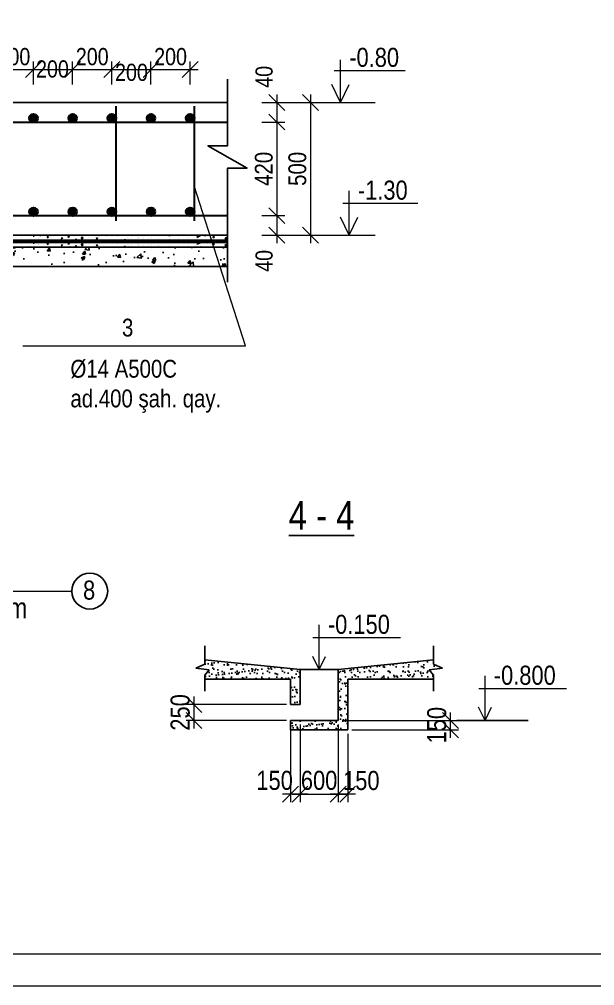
# Model space of a CAD drawing. Header units: millimetres. Extents: x -23631 to 2610815, y 484233 to 2921318.
# Drawn here: x 1748192 to 1757241, y 1417555 to 1432738 of the extents above; entities that cross this region are included whole.
import ezdxf

# ---------------------------------------------------------------- set-up
doc = ezdxf.new("R2010")
doc.units = ezdxf.units.MM
for name, color, linetype, lineweight in [('Cop', 40, 'Continuous', 15), ('Olcu', 252, 'Continuous', 18), ('Rama', 75, 'Continuous', 25), ('rigel A1 x', 5, 'Continuous', 30), ('rigel A2', 5, 'Continuous', 40), ('перегородка', 130, 'Continuous', 20)]:
    doc.layers.add(name, color=color, linetype=linetype, lineweight=lineweight)
doc.layers.add('text', color=7, linetype='Continuous')
doc.layers.add('text 1', color=7, linetype='Continuous')
doc.styles.add('style1', font='arial.ttf')
doc.styles.add('style6', font='ARIALN.TTF', dxfattribs={"height": 300})
doc.dimstyles.new('DIM_100', dxfattribs={"dimscale": 100, "dimtxt": 2.5, "dimasz": 2.5, "dimexe": 1.25, "dimexo": 0.625, "dimtad": 1, "dimdec": 0, "dimtxsty": 'style1', "dimblk": 'OBLIQUE', "dimcen": 2.5, "dimdle": 1.25, "dimclrd": 251, "dimclre": 251, "dimaunit": 1, "dimadec": 3, "dimazin": 0, "dimtfac": 1, "dimtdec": 0, "dimtmove": 1, "dimatfit": 3, "dimfxl": 1.25, "dimlwd": 5, "dimlwe": 5, "dimarcsym": 0})

# ---------------------------------------------------------------- blocks, each defined once
blk = doc.blocks.new('_Oblique')
at = {"color": 0, "linetype": 'ByBlock', "lineweight": -2}
blk.add_line((-0.5, -0.5), (0.5, 0.5), dxfattribs=at)
blk = doc.blocks.new('*D17')
at = {"color": 251, "lineweight": 5, "transparency": 16777216}
for p, q in [((1747799, 1431715), (1747799, 1432074)), ((1748415, 1431715), (1748415, 1432074))]:
    blk.add_line(p, q, dxfattribs=at)
at = {"color": 251, "linetype": 'ByBlock', "lineweight": 5, "transparency": 16777216}
blk.add_line((1747674, 1431949), (1748540, 1431949), dxfattribs=at)
at = {"layer": 'Defpoints', "color": 0, "transparency": 16777216}
for p in [(1748415, 1431949), (1747799, 1431652), (1748415, 1431652)]:
    blk.add_point(p, dxfattribs=at)
at = {"color": 251, "lineweight": 5, "transparency": 16777216, "xscale": 250, "yscale": 250, "zscale": 250, "rotation": 180}
blk.add_blockref('_Oblique', (1747799, 1431949), dxfattribs=at)
at = {"color": 251, "lineweight": 5, "transparency": 16777216, "xscale": 250, "yscale": 250, "zscale": 250}
blk.add_blockref('_Oblique', (1748415, 1431949), dxfattribs=at)
at = {"color": 0, "transparency": 16777216, "insert": (1748107, 1432150), "char_height": 300, "attachment_point": 5, "style": 'style6'}
blk.add_mtext('{\\H0.9x;200}', dxfattribs=at)
blk = doc.blocks.new('*D18')
at = {"color": 251, "lineweight": 5, "transparency": 16777216}
for p, q in [((1748415, 1431715), (1748415, 1432074)), ((1749031, 1431715), (1749031, 1432074))]:
    blk.add_line(p, q, dxfattribs=at)
at = {"color": 251, "linetype": 'ByBlock', "lineweight": 5, "transparency": 16777216}
blk.add_line((1748290, 1431949), (1749156, 1431949), dxfattribs=at)
at = {"layer": 'Defpoints', "color": 0, "transparency": 16777216}
for p in [(1749031, 1431949), (1748415, 1431652), (1749031, 1431652)]:
    blk.add_point(p, dxfattribs=at)
at = {"color": 251, "lineweight": 5, "transparency": 16777216, "xscale": 250, "yscale": 250, "zscale": 250, "rotation": 180}
blk.add_blockref('_Oblique', (1748415, 1431949), dxfattribs=at)
at = {"color": 251, "lineweight": 5, "transparency": 16777216, "xscale": 250, "yscale": 250, "zscale": 250}
blk.add_blockref('_Oblique', (1749031, 1431949), dxfattribs=at)
at = {"color": 0, "transparency": 16777216, "insert": (1748713, 1431956), "char_height": 300, "attachment_point": 5, "style": 'style6'}
blk.add_mtext('{\\H0.9x;200}', dxfattribs=at)
blk = doc.blocks.new('*D19')
at = {"color": 251, "lineweight": 5, "transparency": 16777216}
for p, q in [((1749031, 1431715), (1749031, 1432074)), ((1749647, 1431715), (1749647, 1432074))]:
    blk.add_line(p, q, dxfattribs=at)
at = {"color": 251, "linetype": 'ByBlock', "lineweight": 5, "transparency": 16777216}
blk.add_line((1748906, 1431949), (1749772, 1431949), dxfattribs=at)
at = {"layer": 'Defpoints', "color": 0, "transparency": 16777216}
for p in [(1749647, 1431949), (1749031, 1431652), (1749647, 1431652)]:
    blk.add_point(p, dxfattribs=at)
at = {"color": 251, "lineweight": 5, "transparency": 16777216, "xscale": 250, "yscale": 250, "zscale": 250, "rotation": 180}
blk.add_blockref('_Oblique', (1749031, 1431949), dxfattribs=at)
at = {"color": 251, "lineweight": 5, "transparency": 16777216, "xscale": 250, "yscale": 250, "zscale": 250}
blk.add_blockref('_Oblique', (1749647, 1431949), dxfattribs=at)
at = {"color": 0, "transparency": 16777216, "insert": (1749339, 1432150), "char_height": 300, "attachment_point": 5, "style": 'style6'}
blk.add_mtext('{\\H0.9x;200}', dxfattribs=at)
blk = doc.blocks.new('*D20')
at = {"color": 251, "lineweight": 5, "transparency": 16777216}
for p, q in [((1749647, 1431715), (1749647, 1432074)), ((1750263, 1431715), (1750263, 1432074))]:
    blk.add_line(p, q, dxfattribs=at)
at = {"color": 251, "linetype": 'ByBlock', "lineweight": 5, "transparency": 16777216}
blk.add_line((1749522, 1431949), (1750388, 1431949), dxfattribs=at)
at = {"layer": 'Defpoints', "color": 0, "transparency": 16777216}
for p in [(1750263, 1431949), (1749647, 1431652), (1750263, 1431652)]:
    blk.add_point(p, dxfattribs=at)
at = {"color": 251, "lineweight": 5, "transparency": 16777216, "xscale": 250, "yscale": 250, "zscale": 250, "rotation": 180}
blk.add_blockref('_Oblique', (1749647, 1431949), dxfattribs=at)
at = {"color": 251, "lineweight": 5, "transparency": 16777216, "xscale": 250, "yscale": 250, "zscale": 250}
blk.add_blockref('_Oblique', (1750263, 1431949), dxfattribs=at)
at = {"color": 0, "transparency": 16777216, "insert": (1749956, 1431903), "char_height": 300, "attachment_point": 5, "style": 'style6'}
blk.add_mtext('{\\H0.9x;200}', dxfattribs=at)
blk = doc.blocks.new('*D21')
at = {"color": 251, "lineweight": 5, "transparency": 16777216}
for p, q in [((1750263, 1431715), (1750263, 1432074)), ((1750879, 1431715), (1750879, 1432074))]:
    blk.add_line(p, q, dxfattribs=at)
at = {"color": 251, "linetype": 'ByBlock', "lineweight": 5, "transparency": 16777216}
blk.add_line((1750138, 1431949), (1751004, 1431949), dxfattribs=at)
at = {"layer": 'Defpoints', "color": 0, "transparency": 16777216}
for p in [(1750879, 1431949), (1750263, 1431652), (1750879, 1431652)]:
    blk.add_point(p, dxfattribs=at)
at = {"color": 251, "lineweight": 5, "transparency": 16777216, "xscale": 250, "yscale": 250, "zscale": 250, "rotation": 180}
blk.add_blockref('_Oblique', (1750263, 1431949), dxfattribs=at)
at = {"color": 251, "lineweight": 5, "transparency": 16777216, "xscale": 250, "yscale": 250, "zscale": 250}
blk.add_blockref('_Oblique', (1750879, 1431949), dxfattribs=at)
at = {"color": 0, "transparency": 16777216, "insert": (1750571, 1432150), "char_height": 300, "attachment_point": 5, "style": 'style6'}
blk.add_mtext('{\\H0.9x;200}', dxfattribs=at)
blk = doc.blocks.new('*D22')
at = {"color": 251, "lineweight": 5, "transparency": 16777216}
for p, q in [((1752005, 1431432), (1752369, 1431432)), ((1752005, 1431124), (1752369, 1431124))]:
    blk.add_line(p, q, dxfattribs=at)
at = {"color": 251, "linetype": 'ByBlock', "lineweight": 5, "transparency": 16777216}
blk.add_line((1752244, 1431557), (1752244, 1430999), dxfattribs=at)
at = {"layer": 'Defpoints', "color": 0, "transparency": 16777216}
for p in [(1751943, 1431432), (1751943, 1431124), (1752244, 1431124)]:
    blk.add_point(p, dxfattribs=at)
at = {"color": 251, "lineweight": 5, "transparency": 16777216, "xscale": 250, "yscale": 250, "zscale": 250}
for p, rotation in [((1752244, 1431432), 90), ((1752244, 1431124), 270)]:
    blk.add_blockref('_Oblique', p, dxfattribs=dict(at, rotation=rotation))
at = {"color": 0, "transparency": 16777216, "insert": (1752043, 1431834), "char_height": 300, "attachment_point": 5, "rotation": 90, "style": 'style6'}
blk.add_mtext('{\\H0.9x;40}', dxfattribs=at)
blk = doc.blocks.new('*D23')
at = {"color": 251, "linetype": 'ByBlock', "lineweight": 5, "transparency": 16777216}
blk.add_line((1752244, 1429778), (1752244, 1429220), dxfattribs=at)
at = {"color": 251, "lineweight": 5, "transparency": 16777216}
for p, q in [((1752005, 1429653), (1752369, 1429653)), ((1752005, 1429345), (1752369, 1429345))]:
    blk.add_line(p, q, dxfattribs=at)
at = {"layer": 'Defpoints', "color": 0, "transparency": 16777216}
for p in [(1751943, 1429653), (1751943, 1429345), (1752244, 1429345)]:
    blk.add_point(p, dxfattribs=at)
at = {"color": 251, "lineweight": 5, "transparency": 16777216, "xscale": 250, "yscale": 250, "zscale": 250}
for p, rotation in [((1752244, 1429653), 90), ((1752244, 1429345), 270)]:
    blk.add_blockref('_Oblique', p, dxfattribs=dict(at, rotation=rotation))
at = {"color": 0, "transparency": 16777216, "insert": (1752043, 1428942), "char_height": 300, "attachment_point": 5, "rotation": 90, "style": 'style6'}
blk.add_mtext('{\\H0.9x;40}', dxfattribs=at)
blk = doc.blocks.new('*D29')
at = {"color": 251, "lineweight": 5, "transparency": 16777216}
for p, q in [((1752005, 1431432), (1752897, 1431432)), ((1752005, 1429345), (1752897, 1429345))]:
    blk.add_line(p, q, dxfattribs=at)
at = {"color": 251, "linetype": 'ByBlock', "lineweight": 5, "transparency": 16777216}
blk.add_line((1752772, 1431557), (1752772, 1429220), dxfattribs=at)
at = {"layer": 'Defpoints', "color": 0, "transparency": 16777216}
for p in [(1751943, 1431432), (1751943, 1429345), (1752772, 1429345)]:
    blk.add_point(p, dxfattribs=at)
at = {"color": 251, "lineweight": 5, "transparency": 16777216, "xscale": 250, "yscale": 250, "zscale": 250}
for p, rotation in [((1752772, 1431432), 90), ((1752772, 1429345), 270)]:
    blk.add_blockref('_Oblique', p, dxfattribs=dict(at, rotation=rotation))
at = {"color": 0, "transparency": 16777216, "insert": (1752566, 1430388), "char_height": 300, "attachment_point": 5, "rotation": 90, "style": 'style6'}
blk.add_mtext('{\\H0.93333x;500}', dxfattribs=at)
blk = doc.blocks.new('*D30')
at = {"color": 251, "lineweight": 5, "transparency": 16777216}
for p, q in [((1752005, 1431124), (1752369, 1431124)), ((1752005, 1429653), (1752369, 1429653))]:
    blk.add_line(p, q, dxfattribs=at)
at = {"color": 251, "linetype": 'ByBlock', "lineweight": 5, "transparency": 16777216}
blk.add_line((1752244, 1431249), (1752244, 1429528), dxfattribs=at)
at = {"layer": 'Defpoints', "color": 0, "transparency": 16777216}
for p in [(1751943, 1431124), (1751943, 1429653), (1752244, 1429653)]:
    blk.add_point(p, dxfattribs=at)
at = {"color": 251, "lineweight": 5, "transparency": 16777216, "xscale": 250, "yscale": 250, "zscale": 250}
for p, rotation in [((1752244, 1431124), 90), ((1752244, 1429653), 270)]:
    blk.add_blockref('_Oblique', p, dxfattribs=dict(at, rotation=rotation))
at = {"color": 0, "transparency": 16777216, "insert": (1752038, 1430388), "char_height": 300, "attachment_point": 5, "rotation": 90, "style": 'style6'}
blk.add_mtext('{\\H0.93333x;420}', dxfattribs=at)
blk = doc.blocks.new('*D113')
at = {"color": 251, "lineweight": 5, "transparency": 16777216}
for p, q in [((1752607, 1421661), (1752607, 1420438)), ((1753207, 1421661), (1753207, 1420438))]:
    blk.add_line(p, q, dxfattribs=at)
at = {"color": 251, "linetype": 'ByBlock', "lineweight": 5, "transparency": 16777216}
blk.add_line((1752482, 1420563), (1753332, 1420563), dxfattribs=at)
at = {"layer": 'Defpoints', "color": 0, "transparency": 16777216}
for p in [(1752607, 1421723), (1753207, 1421723), (1753207, 1420563)]:
    blk.add_point(p, dxfattribs=at)
at = {"color": 251, "lineweight": 5, "transparency": 16777216, "xscale": 250, "yscale": 250, "zscale": 250, "rotation": 180}
blk.add_blockref('_Oblique', (1752607, 1420563), dxfattribs=at)
at = {"color": 251, "lineweight": 5, "transparency": 16777216, "xscale": 250, "yscale": 250, "zscale": 250}
blk.add_blockref('_Oblique', (1753207, 1420563), dxfattribs=at)
at = {"color": 0, "transparency": 16777216, "insert": (1752907, 1420779), "char_height": 300, "attachment_point": 5, "style": 'style6'}
blk.add_mtext('600', dxfattribs=at)
blk = doc.blocks.new('*D114')
at = {"color": 251, "lineweight": 5, "transparency": 16777216}
for p, q in [((1753207, 1421661), (1753207, 1420438)), ((1753357, 1421511), (1753357, 1420438))]:
    blk.add_line(p, q, dxfattribs=at)
at = {"color": 251, "linetype": 'ByBlock', "lineweight": 5, "transparency": 16777216}
blk.add_line((1753482, 1420563), (1753082, 1420563), dxfattribs=at)
at = {"layer": 'Defpoints', "color": 0, "transparency": 16777216}
for p in [(1753207, 1421723), (1753357, 1421573), (1753207, 1420563)]:
    blk.add_point(p, dxfattribs=at)
at = {"color": 251, "lineweight": 5, "transparency": 16777216, "xscale": 250, "yscale": 250, "zscale": 250, "rotation": 180}
blk.add_blockref('_Oblique', (1753207, 1420563), dxfattribs=at)
at = {"color": 251, "lineweight": 5, "transparency": 16777216, "xscale": 250, "yscale": 250, "zscale": 250}
blk.add_blockref('_Oblique', (1753357, 1420563), dxfattribs=at)
at = {"color": 0, "transparency": 16777216, "insert": (1753571, 1420777), "char_height": 300, "attachment_point": 5, "style": 'style6'}
blk.add_mtext('150', dxfattribs=at)
blk = doc.blocks.new('*D31')
at = {"color": 251, "lineweight": 5, "transparency": 16777216}
for p, q in [((1752457, 1421661), (1752457, 1420438)), ((1752607, 1421661), (1752607, 1420438))]:
    blk.add_line(p, q, dxfattribs=at)
at = {"color": 251, "linetype": 'ByBlock', "lineweight": 5, "transparency": 16777216}
blk.add_line((1752732, 1420563), (1752332, 1420563), dxfattribs=at)
at = {"layer": 'Defpoints', "color": 0, "transparency": 16777216}
for p in [(1752457, 1421723), (1752607, 1421723), (1752457, 1420563)]:
    blk.add_point(p, dxfattribs=at)
at = {"color": 251, "lineweight": 5, "transparency": 16777216, "xscale": 250, "yscale": 250, "zscale": 250, "rotation": 180}
blk.add_blockref('_Oblique', (1752457, 1420563), dxfattribs=at)
at = {"color": 251, "lineweight": 5, "transparency": 16777216, "xscale": 250, "yscale": 250, "zscale": 250}
blk.add_blockref('_Oblique', (1752607, 1420563), dxfattribs=at)
at = {"color": 0, "transparency": 16777216, "insert": (1752207, 1420779), "char_height": 300, "attachment_point": 5, "style": 'style6'}
blk.add_mtext('150', dxfattribs=at)
blk = doc.blocks.new('*D115')
at = {"color": 251, "linetype": 'ByBlock', "lineweight": 5, "transparency": 16777216}
blk.add_line((1750939, 1422098), (1750939, 1421598), dxfattribs=at)
at = {"color": 251, "lineweight": 5, "transparency": 16777216}
for p, q in [((1752395, 1421973), (1750814, 1421973)), ((1752395, 1421723), (1750814, 1421723))]:
    blk.add_line(p, q, dxfattribs=at)
at = {"layer": 'Defpoints', "color": 0, "transparency": 16777216}
for p in [(1752457, 1421973), (1750939, 1421723), (1752457, 1421723)]:
    blk.add_point(p, dxfattribs=at)
at = {"color": 251, "lineweight": 5, "transparency": 16777216, "xscale": 250, "yscale": 250, "zscale": 250}
for p, rotation in [((1750939, 1421973), 90), ((1750939, 1421723), 270)]:
    blk.add_blockref('_Oblique', p, dxfattribs=dict(at, rotation=rotation))
at = {"color": 0, "transparency": 16777216, "insert": (1750723, 1421848), "char_height": 300, "attachment_point": 5, "rotation": 90, "style": 'style6'}
blk.add_mtext('250', dxfattribs=at)
blk = doc.blocks.new('*D32')
at = {"color": 251, "lineweight": 5, "transparency": 16777216}
for p, q in [((1753270, 1421723), (1755098, 1421723)), ((1753420, 1421573), (1755098, 1421573))]:
    blk.add_line(p, q, dxfattribs=at)
at = {"color": 251, "linetype": 'ByBlock', "lineweight": 5, "transparency": 16777216}
blk.add_line((1754973, 1421448), (1754973, 1421848), dxfattribs=at)
at = {"layer": 'Defpoints', "color": 0, "transparency": 16777216}
for p in [(1753207, 1421723), (1754973, 1421723), (1753357, 1421573)]:
    blk.add_point(p, dxfattribs=at)
at = {"color": 251, "lineweight": 5, "transparency": 16777216, "xscale": 250, "yscale": 250, "zscale": 250}
for p, rotation in [((1754973, 1421723), 90), ((1754973, 1421573), 270)]:
    blk.add_blockref('_Oblique', p, dxfattribs=dict(at, rotation=rotation))
at = {"color": 0, "transparency": 16777216, "insert": (1754758, 1421648), "char_height": 300, "attachment_point": 5, "rotation": 90, "style": 'style6'}
blk.add_mtext('150', dxfattribs=at)
blk = doc.blocks.new('üü')
at = {"lineweight": 15}
for points in [[(3716207, 329430), (3765821, 329430), (3765821, 364480), (3716207, 364480)], [(3718676, 330047), (3765204, 330047), (3765204, 363863), (3718676, 363863)]]:
    blk.add_lwpolyline(points, close=True, dxfattribs=at)

msp = doc.modelspace()

# ---------------------------------------------------------------- hatches: boundary and pattern name
at = {"ltscale": 10000}
h = msp.add_hatch(dxfattribs=at)
h.set_pattern_fill('AR-SAND', scale=3, style=0)
h.set_pattern_definition([(37.5, (378282.04, 5631.04), (-4.800094, 146.823971), [0, -115.824, 0, -129.54, 0, -123.825]), (7.5, (378282.04, 5631.04), (134.856985, 215.04753), [0, -62.484, 0, -104.394, 0, -40.005]), (327.5, (378188.32, 5631.04), (237.297711, 0.431155), [0, -38.1, 0, -137.16, 0, -179.07]), (317.5, (378188.32, 5631.04), (229.066936, 66.878797), [0, -19.05, 0, -89.916, 0, -102.87])])
h.paths.add_polyline_path([(1751107.4, 1422673.2), (1751107.4, 1422607.7), (1750966.3, 1422544), (1751175.9, 1422519.7), (1751107.4, 1422435.5), (1751107.4, 1422373.2), (1752457.4, 1422373.2), (1752457.4, 1421973.2), (1752607.4, 1421973.2), (1752607.4, 1422523.2)])
h.paths.add_polyline_path([(1753207.4, 1422523.2), (1753207.4, 1421723.2), (1752607.4, 1421723.2), (1752457.4, 1421723.2), (1752457.4, 1421573.2), (1753357.4, 1421573.2), (1753357.4, 1422373.2), (1754707.4, 1422373.2), (1754707.4, 1422435.5), (1754638.9, 1422519.7), (1754848.6, 1422544), (1754707.4, 1422607.7), (1754707.4, 1422673.2)])
at = {"layer": 'Rama'}
h = msp.add_hatch(dxfattribs=at)
h.set_pattern_fill('AR-CONC', color=0, scale=77, style=0)
h.set_pattern_definition([(50, (648837.76, 1287694.06), (552.29034, -48.31914), [57.75, -635.25]), (355, (648837.76, 1287694.06), (-106.83853, 579.18794), [46.2, -508.2]), (100.4514, (648883.8, 1287690.04), (445.45222, 530.86845), [49.07995, -539.87943]), (46.1842, (648837.76, 1287848.06), (821.7756, -127.44964), [86.625, -952.875]), (96.6356, (648906.24, 1287837.44), (719.6903, 750.07076), [73.6199, -809.819]), (351.1842, (648837.8, 1287848.1), (719.6897, 750.0713), [69.3, -762.3]), (21, (648914.76, 1287809.56), (459.61843, -310.01655), [57.75, -635.25]), (326, (648914.76, 1287809.56), (187.3528, 558.36553), [46.2, -508.2]), (71.4514, (648953.06, 1287783.73), (646.97142, 248.34848), [49.07995, -539.87943]), (37.5, (648837.76, 1287694.06), (9.36309, 256.328267), [0, -502.04, 0, -515.9, 0, -510.125]), (7.5, (648837.76, 1287694.06), (202.563544, 303.69702), [0, -294.14, 0, -490.49, 0, -194.425]), (327.5, (648666.05, 1287694.06), (411.043276, -17.36725), [0, -192.5, 0, -600.6, 0, -796.95]), (317.5, (648589.05, 1287694.06), (449.05335, 77.08084), [0, -250.25, 0, -398.86, 0, -565.95])])
h.paths.add_polyline_path([(1743239.7, 1429160), (1743239.7, 1428852), (1751467.9, 1428852), (1751467.9, 1429160)])
at = {"layer": 'rigel A2'}
for points in [[(1748477, 1431185.1, 1), (1748353.8, 1431185.1, 1)], [(1749093, 1431185.1, 1), (1748969.8, 1431185.1, 1)], [(1749709, 1431185.1, 1), (1749585.8, 1431185.1, 1)], [(1750325, 1431185.1, 1), (1750201.8, 1431185.1, 1)], [(1750941, 1431185.1, 1), (1750817.8, 1431185.1, 1)], [(1748477, 1429714.4, 1), (1748353.8, 1429714.4, 1)], [(1749093, 1429714.4, 1), (1748969.8, 1429714.4, 1)], [(1749709, 1429714.4, 1), (1749585.8, 1429714.4, 1)], [(1750325, 1429714.4, 1), (1750201.8, 1429714.4, 1)], [(1750941, 1429714.4, 1), (1750817.8, 1429714.4, 1)]]:
    msp.add_hatch(color=0, dxfattribs=at).paths.add_polyline_path(points)

# ---------------------------------------------------------------- linework, layer by layer
at = {"color": 7, "ltscale": 10000}
for p, q in [((1751107.4, 1422607.7), (1751107.4, 1422896.2)), ((1754707.4, 1422607.7), (1754707.4, 1422896.2)), ((1751107.4, 1422607.7), (1750966.3, 1422544)), ((1751107.4, 1422673.2), (1752607.4, 1422523.2)), ((1754707.4, 1422673.2), (1753207.4, 1422523.2)), ((1754707.4, 1422607.7), (1754848.6, 1422544)), ((1750966.3, 1422544), (1751175.9, 1422519.7)), ((1751175.9, 1422519.7), (1751107.4, 1422435.5)), ((1752607.4, 1422523.2), (1752607.4, 1421973.2)), ((1752607.4, 1422523.2), (1753207.4, 1422523.2)), ((1753207.4, 1421723.2), (1753207.4, 1422523.2)), ((1754848.6, 1422544), (1754638.9, 1422519.7)), ((1754638.9, 1422519.7), (1754707.4, 1422435.5)), ((1751107.4, 1422435.5), (1751107.4, 1422184.5)), ((1751107.4, 1422373.2), (1752457.4, 1422373.2)), ((1752457.4, 1421973.2), (1752457.4, 1422373.2)), ((1753357.4, 1422373.2), (1754707.4, 1422373.2)), ((1753357.4, 1421573.2), (1753357.4, 1422373.2)), ((1754707.4, 1422435.5), (1754707.4, 1422184.5)), ((1752607.4, 1421973.2), (1752457.4, 1421973.2)), ((1752457.4, 1421723.2), (1752457.4, 1421573.2)), ((1752457.4, 1421723.2), (1752607.4, 1421723.2)), ((1752607.4, 1421723.2), (1753207.4, 1421723.2)), ((1755073.2, 1421723.2), (1756192.9, 1421723.2)), ((1752457.4, 1421573.2), (1753357.4, 1421573.2))]:
    msp.add_line(p, q, dxfattribs=at)
msp.add_circle((1749300.5, 1423753.9), 281.5, dxfattribs=at)
at = {"layer": 'Cop', "color": 0, "lineweight": 13, "ltscale": 100}
for p, q in [((1753243.1, 1431431.5), (1753243.1, 1432100.1)), ((1753145.3, 1431934.6), (1754258.6, 1431934.6)), ((1753243.1, 1431431.5), (1753105.4, 1431713.4)), ((1753243.1, 1431431.5), (1753380.9, 1431713.4)), ((1752850.6, 1431431.5), (1753790, 1431431.5)), ((1753378.6, 1429344.8), (1753378.6, 1430044.2)), ((1753280.7, 1429847.9), (1754457.8, 1429847.9)), ((1753378.6, 1429344.8), (1753240.9, 1429626.7)), ((1753378.6, 1429344.8), (1753516.4, 1429626.7)), ((1752850.6, 1429344.8), (1753790, 1429344.8)), ((1752907.4, 1422523.2), (1752907.4, 1423222.6)), ((1752809.5, 1423026.3), (1754189, 1423026.3)), ((1752907.4, 1422523.2), (1752807.2, 1422728.4)), ((1752907.4, 1422523.2), (1753007.7, 1422728.4)), ((1755516.5, 1421723.2), (1755516.5, 1422422.6)), ((1755418.6, 1422226.3), (1756798, 1422226.3)), ((1755516.5, 1421723.2), (1755416.2, 1421928.4)), ((1755516.5, 1421723.2), (1755616.7, 1421928.4))]:
    msp.add_line(p, q, dxfattribs=at)
at = {"layer": 'Olcu', "color": 0, "lineweight": 9}
for p, q in [((1752404.5, 1431431.5), (1752845.5, 1431431.5)), ((1752404.5, 1429344.8), (1752845.5, 1429344.8))]:
    msp.add_line(p, q, dxfattribs=at)
at = {"layer": 'Rama', "color": 0}
for p, q in [((1743239.7, 1431431.5), (1751467.9, 1431431.5)), ((1751467.9, 1429344.8), (1743239.7, 1429344.8)), ((1743239.7, 1429344.8), (1751467.9, 1429344.8)), ((1748230.1, 1429316.2), (1748230.1, 1429316.2)), ((1748407.5, 1429331.1), (1748417.7, 1429343.3)), ((1748407.5, 1429331.1), (1748425.9, 1429329.5)), ((1748425.7, 1429328.9), (1748423, 1429343.3)), ((1748487.7, 1429302.1), (1748487.7, 1429302.1)), ((1748499.6, 1429300.7), (1748499.6, 1429300.7)), ((1748518.5, 1429343.3), (1748529.8, 1429335.7)), ((1748529.6, 1429335.2), (1748532.3, 1429343.3)), ((1748628.4, 1429311.8), (1748643.2, 1429329.4)), ((1748628.4, 1429311.8), (1748646.8, 1429310.1)), ((1748646.6, 1429309.6), (1748643, 1429328.9)), ((1748659.5, 1429323.8), (1748659.5, 1429323.8)), ((1748682.2, 1429327.7), (1748682.2, 1429327.7)), ((1748759.3, 1429337.9), (1748759.3, 1429337.9)), ((1748849.3, 1429292.4), (1748864.1, 1429310.1)), ((1748849.3, 1429292.4), (1748867.7, 1429290.8)), ((1748859.8, 1429343.3), (1748862.6, 1429342.9)), ((1748862.4, 1429342.5), (1748862.3, 1429343.3)), ((1748867.5, 1429290.3), (1748864, 1429309.6)), ((1748886.6, 1429300.9), (1748886.6, 1429300.9)), ((1748957.1, 1429321.4), (1748978.7, 1429329.7)), ((1748957.1, 1429321.4), (1748972.4, 1429311.1)), ((1748972.3, 1429310.6), (1748978.5, 1429329.2)), ((1749066.2, 1429331.7), (1749066.2, 1429331.7)), ((1749070.2, 1429273.1), (1749085.1, 1429290.8)), ((1749088.4, 1429271), (1749084.9, 1429290.3)), ((1749164, 1429296.2), (1749187.9, 1429321.2)), ((1749164, 1429296.2), (1749191.3, 1429291.9)), ((1749191.2, 1429291.5), (1749187.8, 1429320.8)), ((1749235.9, 1429340.8), (1749235.9, 1429340.8)), ((1749287.6, 1429307.4), (1749287.6, 1429307.4)), ((1749377.7, 1429308.5), (1749377.7, 1429308.5)), ((1749399.8, 1429296.7), (1749421.3, 1429305)), ((1749399.8, 1429296.7), (1749415.1, 1429286.4)), ((1749400.4, 1429333.8), (1749400.4, 1429333.8)), ((1749414.9, 1429285.9), (1749421.1, 1429304.5)), ((1749443.2, 1429327.1), (1749443.2, 1429327.1)), ((1749454.8, 1429318.6), (1749454.8, 1429318.6)), ((1749564.8, 1429326.9), (1749564.8, 1429326.9)), ((1749571.5, 1429334), (1749571.5, 1429334)), ((1749729.2, 1429319.9), (1749729.2, 1429319.9)), ((1749893.6, 1429313), (1749893.6, 1429313)), ((1749913.1, 1429289.1), (1749913.1, 1429289.1)), ((1749951.6, 1429302.1), (1749951.6, 1429302.1)), ((1750058, 1429306), (1750058, 1429306)), ((1750073.1, 1429312.2), (1750073.1, 1429312.2)), ((1750073.2, 1429289.2), (1750073.2, 1429289.2)), ((1750131.2, 1429333), (1750131.2, 1429333)), ((1750150.3, 1429299.4), (1750150.3, 1429299.4)), ((1750222.4, 1429299.1), (1750222.4, 1429299.1)), ((1750231.2, 1429333.9), (1750231.2, 1429333.9)), ((1750267, 1429314.7), (1750267, 1429314.7)), ((1750384.6, 1429296.2), (1750384.6, 1429296.2)), ((1750386.9, 1429292.2), (1750386.9, 1429292.2)), ((1750461.5, 1429340.3), (1750461.5, 1429340.3)), ((1750548.9, 1429343.3), (1750559.1, 1429336.4)), ((1750558.9, 1429335.9), (1750561.4, 1429343.3)), ((1750564.2, 1429327), (1750564.2, 1429327)), ((1750701.2, 1429295.9), (1750701.2, 1429295.9)), ((1750856.7, 1429315.6), (1750856.7, 1429315.6)), ((1750962.5, 1429295.5), (1750962.5, 1429295.5)), ((1750986.4, 1429322.1), (1751008, 1429330.4)), ((1750986.4, 1429322.1), (1751001.8, 1429311.7)), ((1751001.6, 1429311.2), (1751007.8, 1429329.8)), ((1751015.7, 1429330.8), (1751026.2, 1429343.3)), ((1751015.7, 1429330.8), (1751034.1, 1429329.2)), ((1751016.7, 1429338.7), (1751016.7, 1429338.7)), ((1751033.9, 1429328.7), (1751031.2, 1429343.3)), ((1751095.4, 1429341.3), (1751097.3, 1429343.3)), ((1751095.4, 1429341.3), (1751122.8, 1429337)), ((1751122.6, 1429336.6), (1751121.8, 1429343.3)), ((1751157, 1429321.1), (1751157, 1429321.1)), ((1751220.7, 1429311.7), (1751220.7, 1429311.7)), ((1751234.1, 1429331.2), (1751234.1, 1429331.2)), ((1751236.6, 1429311.5), (1751251.5, 1429329.2)), ((1751236.6, 1429311.5), (1751255, 1429309.9)), ((1751254.9, 1429309.4), (1751251.3, 1429328.7)), ((1751400.3, 1429342.6), (1751400.3, 1429342.6)), ((1751424.1, 1429290.3), (1751448.1, 1429315.3)), ((1751424.1, 1429290.3), (1751451.5, 1429286.1)), ((1751429.1, 1429297.4), (1751450.6, 1429305.7)), ((1751429.1, 1429297.4), (1751444.4, 1429287.1)), ((1751444.2, 1429286.6), (1751450.5, 1429305.2)), ((1751451.3, 1429285.7), (1751447.9, 1429314.9)), ((1743239.7, 1429160), (1751467.9, 1429160)), ((1748230.1, 1429208.4), (1748230.1, 1429208.4)), ((1748293.9, 1429276.6), (1748293.9, 1429276.6)), ((1748293.9, 1429168.8), (1748293.9, 1429168.8)), ((1748344, 1429281), (1748344, 1429281)), ((1748344, 1429173.2), (1748344, 1429173.2)), ((1748371, 1429286.8), (1748371, 1429286.8)), ((1748371, 1429179), (1748371, 1429179)), ((1748407.5, 1429223.3), (1748417.7, 1429235.5)), ((1748407.5, 1429223.3), (1748425.9, 1429221.7)), ((1748425.7, 1429221.1), (1748423, 1429235.5)), ((1748487.7, 1429194.3), (1748487.7, 1429194.3)), ((1748499.6, 1429192.9), (1748499.6, 1429192.9)), ((1748518.5, 1429235.5), (1748529.8, 1429227.9)), ((1748529.6, 1429227.4), (1748532.3, 1429235.5)), ((1748628.4, 1429204), (1748643.2, 1429221.6)), ((1748628.4, 1429204), (1748646.8, 1429202.3)), ((1748646.6, 1429201.8), (1748643, 1429221.1)), ((1748659.5, 1429216), (1748659.5, 1429216)), ((1748682.2, 1429219.9), (1748682.2, 1429219.9)), ((1748706.9, 1429270.1), (1748706.9, 1429270.1)), ((1748706.9, 1429162.3), (1748706.9, 1429162.3)), ((1748759.3, 1429230.1), (1748759.3, 1429230.1)), ((1748849.3, 1429184.6), (1748864.1, 1429202.3)), ((1748849.3, 1429184.6), (1748867.7, 1429183)), ((1748859.8, 1429235.5), (1748862.6, 1429235.1)), ((1748862.4, 1429234.7), (1748862.3, 1429235.5)), ((1748867.5, 1429182.5), (1748864, 1429201.8)), ((1748886.6, 1429193.1), (1748886.6, 1429193.1)), ((1748957.1, 1429213.6), (1748978.7, 1429221.9)), ((1748957.1, 1429213.6), (1748972.4, 1429203.3)), ((1748972.3, 1429202.8), (1748978.5, 1429221.4)), ((1749066.2, 1429223.9), (1749066.2, 1429223.9)), ((1749066.5, 1429267.5), (1749066.5, 1429267.5)), ((1749066.5, 1429159.7), (1749066.5, 1429159.7)), ((1749070.2, 1429273.1), (1749088.6, 1429271.5)), ((1749070.2, 1429165.3), (1749085.1, 1429183)), ((1749070.2, 1429165.3), (1749088.6, 1429163.7)), ((1749088.4, 1429163.2), (1749084.9, 1429182.5)), ((1749129.5, 1429285.7), (1749129.5, 1429285.7)), ((1749129.5, 1429177.9), (1749129.5, 1429177.9)), ((1749164, 1429188.4), (1749187.9, 1429213.4)), ((1749164, 1429188.4), (1749191.3, 1429184.1)), ((1749183.2, 1429282.9), (1749183.2, 1429282.9)), ((1749183.2, 1429175.1), (1749183.2, 1429175.1)), ((1749191.2, 1429183.7), (1749187.8, 1429213)), ((1749235.9, 1429233), (1749235.9, 1429233)), ((1749287.6, 1429199.6), (1749287.6, 1429199.6)), ((1749301.7, 1429266.3), (1749306, 1429271.5)), ((1749301.7, 1429158.5), (1749306, 1429163.7)), ((1749306.6, 1429266.3), (1749305.8, 1429270.9)), ((1749306.6, 1429158.5), (1749305.8, 1429163.1)), ((1749377.7, 1429200.7), (1749377.7, 1429200.7)), ((1749399.8, 1429188.9), (1749421.3, 1429197.2)), ((1749399.8, 1429188.9), (1749415.1, 1429178.6)), ((1749400.4, 1429226), (1749400.4, 1429226)), ((1749414.9, 1429178.1), (1749421.1, 1429196.7)), ((1749443.2, 1429219.3), (1749443.2, 1429219.3)), ((1749454.8, 1429210.8), (1749454.8, 1429210.8)), ((1749513, 1429266.3), (1749516.7, 1429270.2)), ((1749513, 1429158.5), (1749516.7, 1429162.4)), ((1749516.9, 1429266.3), (1749516.5, 1429269.8)), ((1749516.9, 1429158.5), (1749516.5, 1429162)), ((1749564.8, 1429219.1), (1749564.8, 1429219.1)), ((1749571.5, 1429226.2), (1749571.5, 1429226.2)), ((1749729.2, 1429212.1), (1749729.2, 1429212.1)), ((1749757.6, 1429269.4), (1749757.6, 1429269.4)), ((1749757.6, 1429161.6), (1749757.6, 1429161.6)), ((1749771.9, 1429271.3), (1749771.9, 1429271.3)), ((1749771.9, 1429163.5), (1749771.9, 1429163.5)), ((1749842.4, 1429272.1), (1749864, 1429280.4)), ((1749842.4, 1429272.1), (1749850.9, 1429266.3)), ((1749842.4, 1429164.3), (1749864, 1429172.6)), ((1749842.4, 1429164.3), (1749850.9, 1429158.5)), ((1749859.2, 1429266.3), (1749863.8, 1429279.8)), ((1749859.2, 1429158.5), (1749863.8, 1429172)), ((1749893.6, 1429205.2), (1749893.6, 1429205.2)), ((1749913.1, 1429181.3), (1749913.1, 1429181.3)), ((1749951.6, 1429194.3), (1749951.6, 1429194.3)), ((1750058, 1429198.2), (1750058, 1429198.2)), ((1750073.1, 1429204.4), (1750073.1, 1429204.4)), ((1750073.2, 1429181.4), (1750073.2, 1429181.4)), ((1750131.2, 1429225.2), (1750131.2, 1429225.2)), ((1750150.3, 1429191.6), (1750150.3, 1429191.6)), ((1750222.4, 1429191.3), (1750222.4, 1429191.3)), ((1750231.2, 1429226.1), (1750231.2, 1429226.1)), ((1750267, 1429206.9), (1750267, 1429206.9)), ((1750384.6, 1429188.4), (1750384.6, 1429188.4)), ((1750386.9, 1429184.4), (1750386.9, 1429184.4)), ((1750461.5, 1429232.5), (1750461.5, 1429232.5)), ((1750543, 1429274.2), (1750543, 1429274.2)), ((1750543, 1429166.4), (1750543, 1429166.4)), ((1750548.9, 1429235.5), (1750559.1, 1429228.6)), ((1750551.3, 1429285.2), (1750551.3, 1429285.2)), ((1750551.3, 1429177.4), (1750551.3, 1429177.4)), ((1750558.9, 1429228.1), (1750561.4, 1429235.5)), ((1750564.2, 1429219.2), (1750564.2, 1429219.2)), ((1750701.2, 1429188.1), (1750701.2, 1429188.1)), ((1750715.7, 1429278.3), (1750715.7, 1429278.3)), ((1750715.7, 1429170.5), (1750715.7, 1429170.5)), ((1750768.7, 1429270), (1750768.7, 1429270)), ((1750768.7, 1429162.2), (1750768.7, 1429162.2)), ((1750845.8, 1429280.1), (1750845.8, 1429280.1)), ((1750845.8, 1429172.3), (1750845.8, 1429172.3)), ((1750856.7, 1429207.8), (1750856.7, 1429207.8)), ((1750880.1, 1429271.3), (1750880.1, 1429271.3)), ((1750880.1, 1429163.5), (1750880.1, 1429163.5)), ((1750962.5, 1429187.7), (1750962.5, 1429187.7)), ((1750986.4, 1429214.3), (1751008, 1429222.6)), ((1750986.4, 1429214.3), (1751001.8, 1429203.9)), ((1751001.6, 1429203.4), (1751007.8, 1429222)), ((1751015.7, 1429223), (1751026.2, 1429235.5)), ((1751015.7, 1429223), (1751034.1, 1429221.4)), ((1751016.7, 1429230.9), (1751016.7, 1429230.9)), ((1751033.9, 1429220.9), (1751031.2, 1429235.5)), ((1751041.1, 1429280.9), (1751041.1, 1429280.9)), ((1751041.1, 1429173.1), (1751041.1, 1429173.1)), ((1751095.4, 1429233.5), (1751097.3, 1429235.5)), ((1751095.4, 1429233.5), (1751122.8, 1429229.2)), ((1751122.6, 1429228.8), (1751121.8, 1429235.5)), ((1751157, 1429213.3), (1751157, 1429213.3)), ((1751220.7, 1429203.9), (1751220.7, 1429203.9)), ((1751234.1, 1429223.4), (1751234.1, 1429223.4)), ((1751236.6, 1429203.7), (1751251.5, 1429221.4)), ((1751236.6, 1429203.7), (1751255, 1429202.1)), ((1751254.9, 1429201.6), (1751251.3, 1429220.9)), ((1751326.7, 1429277.5), (1751326.7, 1429277.5)), ((1751326.7, 1429169.7), (1751326.7, 1429169.7)), ((1751400.3, 1429234.8), (1751400.3, 1429234.8)), ((1751424.1, 1429182.5), (1751448.1, 1429207.5)), ((1751424.1, 1429182.5), (1751451.5, 1429178.3)), ((1751429.1, 1429189.6), (1751450.6, 1429197.9)), ((1751429.1, 1429189.6), (1751444.4, 1429179.3)), ((1751444.2, 1429178.8), (1751450.5, 1429197.4)), ((1751451.3, 1429177.9), (1751447.9, 1429207.1)), ((1743239.7, 1428852), (1751467.9, 1428852))]:
    msp.add_line(p, q, dxfattribs=at)
at = {"layer": 'Rama', "color": 0, "lineweight": 30}
for p, q in [((1743239.7, 1429267.8), (1751467.9, 1429267.8)), ((1743239.7, 1429237), (1751467.9, 1429237))]:
    msp.add_line(p, q, dxfattribs=at)
at = {"layer": 'Rama', "color": 0}
msp.add_lwpolyline([(1751467.9, 1431796), (1751467.9, 1430751.7), (1751159, 1430751.7), (1751774.3, 1430401.1), (1751467.9, 1430401.1), (1751467.9, 1428609.9)], dxfattribs=at)
at = {"layer": 'rigel A1 x', "color": 0}
for p, q in [((1749709, 1431373.8), (1749709, 1429570.6)), ((1750941, 1431375), (1750941, 1429571.8))]:
    msp.add_line(p, q, dxfattribs=at)
at = {"layer": 'rigel A2', "color": 0}
for centre in [(1748415.4, 1431185.1), (1749031.4, 1431185.1), (1749647.4, 1431185.1), (1750263.4, 1431185.1), (1750879.4, 1431185.1), (1748415.4, 1429714.4), (1749031.4, 1429714.4), (1749647.4, 1429714.4), (1750263.4, 1429714.4), (1750879.4, 1429714.4)]:
    msp.add_circle(centre, 61.6, dxfattribs=at)
at = {"layer": 'перегородка', "color": 7, "lineweight": 30, "ltscale": 10000}
for p, q in [((1746907.4, 1431123.5), (1751467.2, 1431123.5)), ((1746907.4, 1429653.4), (1751467.2, 1429653.4))]:
    msp.add_line(p, q, dxfattribs=at)
at = {"layer": 'перегородка', "color": 7, "lineweight": 13, "ltscale": 10000}
msp.add_line((1744468.2, 1423753.9), (1749019.1, 1423753.9), dxfattribs=at)
msp.add_lwpolyline([(1748248.3, 1427606.2), (1751749.3, 1427606.2), (1750941, 1430124)], dxfattribs=at)

# ---------------------------------------------------------------- block references
at = {"xscale": 0.8095442897741573, "yscale": 0.8095442897741573, "zscale": 0.8095442897741573}
msp.add_blockref('üü', (-1271979, 1150866.9), dxfattribs=at)

# ---------------------------------------------------------------- texts
at = {"layer": 'text', "color": 0, "style": 'style6'}
for s, insert, char_height, attachment_point in [('{\\fArial Narrow|b0|i0|c186|p34;%%C14\\fArial Narrow|b0|i0|c162|p34; A}500C{\\fArial Narrow|b0|i0|c162|p34; }\\P{\\fArial Narrow|b0|i0|c162|p34;ad.\\fArial Narrow|b0|i0|c238|p34;400 şah. qay.}', (1748996.1, 1427387.8), 280, 1), ('{\\fArial Narrow|b0|i0|c238|p34;\\L4\\fArial Narrow|b0|i0|c204|p34; - \\fArial Narrow|b0|i0|c238|p34;4\\fArial Narrow|b0|i0|c204|p34; }', (1752429.2, 1425168), 450, 1), ('{\\fArial Narrow|b0|i0|c238|p34;8 }', (1749385.6, 1423920), 300, 3), ('{\\fArial Narrow|b0|i0|c238|p34;50x50 ad.50 mm}', (1748317.4, 1423648.9), 320, 3)]:
    msp.add_mtext(s, dxfattribs=dict(at, insert=insert, char_height=char_height, attachment_point=attachment_point))
at = {"layer": 'text 1', "color": 0, "attachment_point": 1, "style": 'style6'}
for s, insert, char_height in [('{\\fArial Narrow|b0|i0|c161|p34;-\\fArial Narrow|b0|i0|c238|p34;0.80}', (1753381.1, 1432290.7), 300), ('{\\fArial Narrow|b0|i0|c161|p34;-}1.{\\fArial Narrow|b0|i0|c238|p34;3}0', (1753516.5, 1430204), 300), ('{\\fArial Narrow|b0|i0|c238|p34;3 }', (1749807.1, 1428034.2), 280), ('{\\fArial Narrow|b0|i0|c161|p34;-}0.150', (1753045.3, 1423382.4), 300), ('{\\fArial Narrow|b0|i0|c161|p34;-}0.800', (1755654.4, 1422582.4), 300)]:
    msp.add_mtext(s, dxfattribs=dict(at, insert=insert, char_height=char_height))

# ---------------------------------------------------------------- dimensions: what is measured, and where the dimension line sits
for base, p1, p2, picture, middle in [((1748415.4, 1431949.2), (1747799.4, 1431652.3), (1748415.4, 1431652.3), '*D17', (1748107.4, 1431949.2)), ((1749647.4, 1431949.2), (1749031.4, 1431652.3), (1749647.4, 1431652.3), '*D19', (1749339.4, 1431949.2)), ((1750879.4, 1431949.2), (1750263.4, 1431652.3), (1750879.4, 1431652.3), '*D21', (1750571.4, 1431949.2)), ((1749031.4, 1431949.2), (1748415.4, 1431652.3), (1749031.4, 1431652.3), '*D18', (1748713, 1431755.9)), ((1750263.4, 1431949.2), (1749647.4, 1431652.3), (1750263.4, 1431652.3), '*D20', (1749956, 1431702.3))]:
    dim = msp.add_linear_dim(base=base, p1=p1, p2=p2, text='{\\H0.9x;200}', dimstyle='DIM_100', override={"dimtxsty": 'style6'})
    dim.commit()
    dim.dimension.update_dxf_attribs({"geometry": picture, "text_midpoint": middle, "dimtype": 160})
for base, p1, p2, picture, middle in [((1752243.7, 1431123.5), (1751943, 1431431.5), (1751943, 1431123.5), '*D22', (1752243.7, 1431834.1)), ((1752243.7, 1429344.8), (1751943, 1429652.8), (1751943, 1429344.8), '*D23', (1752243.7, 1428942.3))]:
    dim = msp.add_linear_dim(base=base, p1=p1, p2=p2, angle=90, text='{\\H0.9x;40}', dimstyle='DIM_100', override={"dimtxsty": 'style6'})
    dim.commit()
    dim.dimension.update_dxf_attribs({"geometry": picture, "text_midpoint": middle, "dimtype": 160})
for base, p1, p2, text, picture, middle in [((1752771.7, 1429344.8), (1751943, 1431431.5), (1751943, 1429344.8), '{\\H0.93333x;500}', '*D29', (1752566.2, 1430388.2)), ((1752243.7, 1429652.8), (1751943, 1431123.5), (1751943, 1429652.8), '{\\H0.93333x;420}', '*D30', (1752038.2, 1430388.2))]:
    dim = msp.add_linear_dim(base=base, p1=p1, p2=p2, angle=90, text=text, dimstyle='DIM_100', override={"dimtxsty": 'style6'})
    dim.commit()
    dim.dimension.update_dxf_attribs({"geometry": picture, "text_midpoint": middle})
for base, p1, p2, picture, middle in [((1750938.7, 1421723.2), (1752457.4, 1421973.2), (1752457.4, 1421723.2), '*D115', (1750938.7, 1421848.2)), ((1754973.2, 1421723.2), (1753357.4, 1421573.2), (1753207.4, 1421723.2), '*D32', (1754973.2, 1421648.2))]:
    dim = msp.add_linear_dim(base=base, p1=p1, p2=p2, angle=90, dimstyle='DIM_100', override={"dimtxsty": 'style6'})
    dim.commit()
    dim.dimension.update_dxf_attribs({"geometry": picture, "text_midpoint": middle, "dimtype": 160})
for base, p1, p2, picture, middle in [((1752457.4, 1420563.2), (1752607.4, 1421723.2), (1752457.4, 1421723.2), '*D31', (1752207.4, 1420563.2)), ((1753207.4, 1420563.2), (1752607.4, 1421723.2), (1753207.4, 1421723.2), '*D113', (1752907.4, 1420563.2)), ((1753207.4, 1420563.2), (1753357.4, 1421573.2), (1753207.4, 1421723.2), '*D114', (1753570.5, 1420561.6))]:
    dim = msp.add_linear_dim(base=base, p1=p1, p2=p2, dimstyle='DIM_100', override={"dimtxsty": 'style6'})
    dim.commit()
    dim.dimension.update_dxf_attribs({"geometry": picture, "text_midpoint": middle, "dimtype": 160})

doc.saveas('drawing.dxf')
